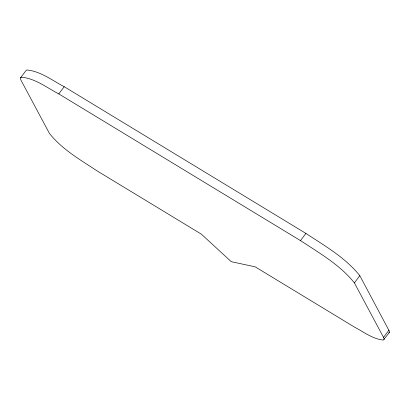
<?xml version="1.0" encoding="UTF-8"?>
<svg xmlns="http://www.w3.org/2000/svg" width="410" height="410" viewBox="0 0 410 410"><rect width="100%" height="100%" fill="white"/><g stroke="black" fill="none" stroke-linecap="round" stroke-linejoin="round"><path stroke-width="0.61" d="M20.567 77.818L20.5 78.997L21.238 80.688L49.492 133.522C62.176 149.435 80.406 159.885 97.196 170.944L201.423 234.202L231.266 261.683L255.174 266.828L354.624 327.19C363.803 331.992 372.813 339.08 383.365 340.074L389.449 332.361L389.5 331.454L359.806 275.679C345.476 257.7 324.879 245.903 305.911 233.408L64.18 86.689C52.26 80.447 40.559 71.237 26.85 69.951L25.973 70.602L20.567 77.818L21.443 77.167C35.152 78.454 46.858 87.663 58.773 93.9L300.504 240.619C319.472 253.113 340.069 264.916 354.399 282.895L383.524 337.368L384.093 338.665L384.042 339.572M58.773 93.9L64.18 86.689M300.504 240.619L305.911 233.408M354.399 282.895L359.806 275.679M383.524 337.368L388.931 330.152M388.772 332.858L389.449 332.361"/></g></svg>
